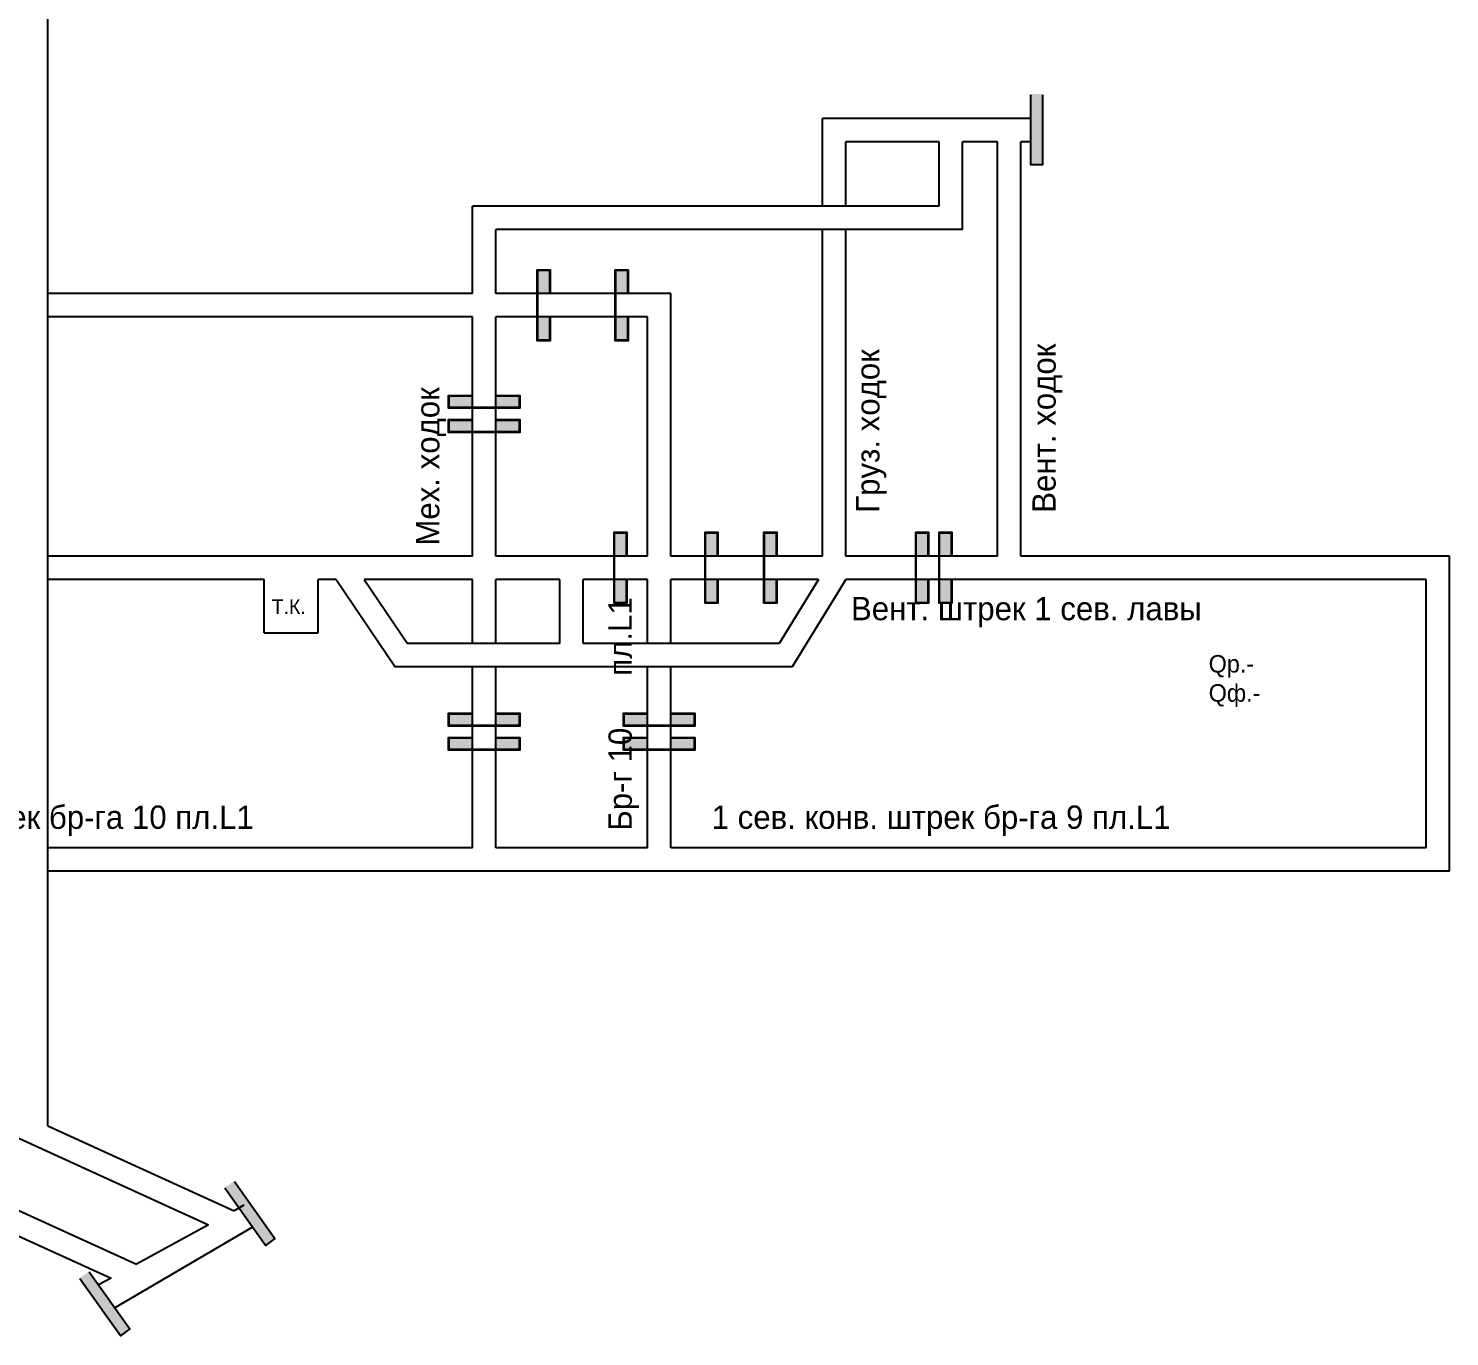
# Model space of a CAD drawing. Header units: millimetres. Extents: x -1405 to 845, y -609 to 518.
# Drawn here: x 330.5 to 574.2, y -112.9 to 111.4 of the extents above; entities that cross this region are included whole.
import ezdxf

# ---------------------------------------------------------------- set-up
doc = ezdxf.new("R2010")
doc.units = ezdxf.units.MM
doc.layers.add('Двери', color=7, linetype='Continuous')
doc.layers.add('Перемычки', color=7, linetype='Continuous')

msp = doc.modelspace()

# ---------------------------------------------------------------- hatches: boundary and pattern name
at = {"layer": 'Двери'}
h = msp.add_hatch(color=256, dxfattribs=at)
h.paths.add_polyline_path([(419.97, 65.89), (419.97, 69.99), (417.77, 69.99), (417.77, 65.89), (417.87, 65.89), (417.87, 69.89), (419.87, 69.89), (419.87, 65.89)])
h.paths.add_polyline_path([(417.87, 61.89), (417.87, 65.89), (417.77, 65.89), (417.77, 61.89)])
h.paths.add_polyline_path([(419.97, 57.79), (419.97, 61.89), (419.87, 61.89), (419.87, 57.89), (417.87, 57.89), (417.87, 61.89), (417.77, 61.89), (417.77, 57.79)])
h = msp.add_hatch(color=3, dxfattribs=at)
h.paths.add_polyline_path([(419.87, 69.89), (417.87, 69.89), (417.87, 65.89), (419.87, 65.89)])
h.paths.add_polyline_path([(417.87, 57.89), (419.87, 57.89), (419.87, 61.89), (417.87, 61.89)])
h = msp.add_hatch(color=256, dxfattribs=at)
h.paths.add_polyline_path([(433.34, 65.89), (433.34, 69.99), (431.14, 69.99), (431.14, 65.89), (431.24, 65.89), (431.24, 69.89), (433.24, 69.89), (433.24, 65.89)])
h.paths.add_polyline_path([(431.24, 61.89), (431.24, 65.89), (431.14, 65.89), (431.14, 61.89)])
h.paths.add_polyline_path([(433.34, 57.79), (433.34, 61.89), (433.24, 61.89), (433.24, 57.89), (431.24, 57.89), (431.24, 61.89), (431.14, 61.89), (431.14, 57.79)])
h = msp.add_hatch(color=3, dxfattribs=at)
h.paths.add_polyline_path([(433.24, 69.89), (431.24, 69.89), (431.24, 65.89), (433.24, 65.89)])
h.paths.add_polyline_path([(431.24, 57.89), (433.24, 57.89), (433.24, 61.89), (431.24, 61.89)])
h = msp.add_hatch(color=256, dxfattribs=at)
h.paths.add_polyline_path([(406.65, 48.44), (402.55, 48.44), (402.55, 46.24), (406.65, 46.24), (406.65, 46.34), (402.65, 46.34), (402.65, 48.34), (406.65, 48.34)])
h.paths.add_polyline_path([(410.65, 46.34), (406.65, 46.34), (406.65, 46.24), (410.65, 46.24)])
h.paths.add_polyline_path([(414.75, 48.44), (410.65, 48.44), (410.65, 48.34), (414.65, 48.34), (414.65, 46.34), (410.65, 46.34), (410.65, 46.24), (414.75, 46.24)])
h = msp.add_hatch(color=3, dxfattribs=at)
h.paths.add_polyline_path([(402.65, 48.34), (402.65, 46.34), (406.65, 46.34), (406.65, 48.34)])
h.paths.add_polyline_path([(414.65, 46.34), (414.65, 48.34), (410.65, 48.34), (410.65, 46.34)])
h = msp.add_hatch(color=256, dxfattribs=at)
h.paths.add_polyline_path([(406.65, 44.28), (402.55, 44.28), (402.55, 42.08), (406.65, 42.08), (406.65, 42.18), (402.65, 42.18), (402.65, 44.18), (406.65, 44.18)])
h.paths.add_polyline_path([(410.65, 42.18), (406.65, 42.18), (406.65, 42.08), (410.65, 42.08)])
h.paths.add_polyline_path([(414.75, 44.28), (410.65, 44.28), (410.65, 44.18), (414.65, 44.18), (414.65, 42.18), (410.65, 42.18), (410.65, 42.08), (414.75, 42.08)])
h = msp.add_hatch(color=3, dxfattribs=at)
h.paths.add_polyline_path([(402.65, 44.18), (402.65, 42.18), (406.65, 42.18), (406.65, 44.18)])
h.paths.add_polyline_path([(414.65, 42.18), (414.65, 44.18), (410.65, 44.18), (410.65, 42.18)])
h = msp.add_hatch(color=256, dxfattribs=at)
h.paths.add_polyline_path([(433.12, 20.89), (433.12, 24.99), (430.92, 24.99), (430.92, 20.89), (431.02, 20.89), (431.02, 24.89), (433.02, 24.89), (433.02, 20.89)])
h.paths.add_polyline_path([(431.02, 16.89), (431.02, 20.89), (430.92, 20.89), (430.92, 16.89)])
h.paths.add_polyline_path([(433.12, 12.79), (433.12, 16.89), (433.02, 16.89), (433.02, 12.89), (431.02, 12.89), (431.02, 16.89), (430.92, 16.89), (430.92, 12.79)])
h = msp.add_hatch(color=3, dxfattribs=at)
h.paths.add_polyline_path([(433.02, 24.89), (431.02, 24.89), (431.02, 20.89), (433.02, 20.89)])
h.paths.add_polyline_path([(431.02, 12.89), (433.02, 12.89), (433.02, 16.89), (431.02, 16.89)])
h = msp.add_hatch(color=256, dxfattribs=at)
h.paths.add_polyline_path([(448.72, 20.89), (448.72, 24.99), (446.52, 24.99), (446.52, 20.89), (446.62, 20.89), (446.62, 24.89), (448.62, 24.89), (448.62, 20.89)])
h.paths.add_polyline_path([(446.62, 16.89), (446.62, 20.89), (446.52, 20.89), (446.52, 16.89)])
h.paths.add_polyline_path([(448.72, 12.79), (448.72, 16.89), (448.62, 16.89), (448.62, 12.89), (446.62, 12.89), (446.62, 16.89), (446.52, 16.89), (446.52, 12.79)])
h = msp.add_hatch(color=3, dxfattribs=at)
h.paths.add_polyline_path([(448.62, 24.89), (446.62, 24.89), (446.62, 20.89), (448.62, 20.89)])
h.paths.add_polyline_path([(446.62, 12.89), (448.62, 12.89), (448.62, 16.89), (446.62, 16.89)])
h = msp.add_hatch(color=256, dxfattribs=at)
h.paths.add_polyline_path([(458.83, 20.89), (458.83, 24.99), (456.63, 24.99), (456.63, 20.89), (456.73, 20.89), (456.73, 24.89), (458.73, 24.89), (458.73, 20.89)])
h.paths.add_polyline_path([(456.73, 16.89), (456.73, 20.89), (456.63, 20.89), (456.63, 16.89)])
h.paths.add_polyline_path([(458.83, 12.79), (458.83, 16.89), (458.73, 16.89), (458.73, 12.89), (456.73, 12.89), (456.73, 16.89), (456.63, 16.89), (456.63, 12.79)])
h = msp.add_hatch(color=3, dxfattribs=at)
h.paths.add_polyline_path([(458.73, 24.89), (456.73, 24.89), (456.73, 20.89), (458.73, 20.89)])
h.paths.add_polyline_path([(456.73, 12.89), (458.73, 12.89), (458.73, 16.89), (456.73, 16.89)])
h = msp.add_hatch(color=256, dxfattribs=at)
h.paths.add_polyline_path([(484.84, 20.89), (484.84, 24.99), (482.64, 24.99), (482.64, 20.89), (482.74, 20.89), (482.74, 24.89), (484.74, 24.89), (484.74, 20.89)])
h.paths.add_polyline_path([(482.74, 16.89), (482.74, 20.89), (482.64, 20.89), (482.64, 16.89)])
h.paths.add_polyline_path([(484.84, 12.79), (484.84, 16.89), (484.74, 16.89), (484.74, 12.89), (482.74, 12.89), (482.74, 16.89), (482.64, 16.89), (482.64, 12.79)])
h = msp.add_hatch(color=3, dxfattribs=at)
h.paths.add_polyline_path([(484.74, 24.89), (482.74, 24.89), (482.74, 20.89), (484.74, 20.89)])
h.paths.add_polyline_path([(482.74, 12.89), (484.74, 12.89), (484.74, 16.89), (482.74, 16.89)])
h = msp.add_hatch(color=256, dxfattribs=at)
h.paths.add_polyline_path([(488.84, 20.89), (488.84, 24.99), (486.64, 24.99), (486.64, 20.89), (486.74, 20.89), (486.74, 24.89), (488.74, 24.89), (488.74, 20.89)])
h.paths.add_polyline_path([(486.74, 16.89), (486.74, 20.89), (486.64, 20.89), (486.64, 16.89)])
h.paths.add_polyline_path([(488.84, 12.79), (488.84, 16.89), (488.74, 16.89), (488.74, 12.89), (486.74, 12.89), (486.74, 16.89), (486.64, 16.89), (486.64, 12.79)])
h = msp.add_hatch(color=3, dxfattribs=at)
h.paths.add_polyline_path([(488.74, 24.89), (486.74, 24.89), (486.74, 20.89), (488.74, 20.89)])
h.paths.add_polyline_path([(486.74, 12.89), (488.74, 12.89), (488.74, 16.89), (486.74, 16.89)])
h = msp.add_hatch(color=256, dxfattribs=at)
h.paths.add_polyline_path([(406.65, -6.05), (402.55, -6.05), (402.55, -8.25), (406.65, -8.25), (406.65, -8.15), (402.65, -8.15), (402.65, -6.15), (406.65, -6.15)])
h.paths.add_polyline_path([(410.65, -8.15), (406.65, -8.15), (406.65, -8.25), (410.65, -8.25)])
h.paths.add_polyline_path([(414.75, -6.05), (410.65, -6.05), (410.65, -6.15), (414.65, -6.15), (414.65, -8.15), (410.65, -8.15), (410.65, -8.25), (414.75, -8.25)])
h = msp.add_hatch(color=3, dxfattribs=at)
h.paths.add_polyline_path([(402.65, -6.15), (402.65, -8.15), (406.65, -8.15), (406.65, -6.15)])
h.paths.add_polyline_path([(414.65, -8.15), (414.65, -6.15), (410.65, -6.15), (410.65, -8.15)])
h = msp.add_hatch(color=256, dxfattribs=at)
h.paths.add_polyline_path([(436.65, -6.05), (432.55, -6.05), (432.55, -8.25), (436.65, -8.25), (436.65, -8.15), (432.65, -8.15), (432.65, -6.15), (436.65, -6.15)])
h.paths.add_polyline_path([(440.65, -8.15), (436.65, -8.15), (436.65, -8.25), (440.65, -8.25)])
h.paths.add_polyline_path([(444.75, -6.05), (440.65, -6.05), (440.65, -6.15), (444.65, -6.15), (444.65, -8.15), (440.65, -8.15), (440.65, -8.25), (444.75, -8.25)])
h = msp.add_hatch(color=3, dxfattribs=at)
h.paths.add_polyline_path([(432.65, -6.15), (432.65, -8.15), (436.65, -8.15), (436.65, -6.15)])
h.paths.add_polyline_path([(444.65, -8.15), (444.65, -6.15), (440.65, -6.15), (440.65, -8.15)])
h = msp.add_hatch(color=256, dxfattribs=at)
h.paths.add_polyline_path([(406.65, -10.2), (402.55, -10.2), (402.55, -12.4), (406.65, -12.4), (406.65, -12.3), (402.65, -12.3), (402.65, -10.3), (406.65, -10.3)])
h.paths.add_polyline_path([(410.65, -12.3), (406.65, -12.3), (406.65, -12.4), (410.65, -12.4)])
h.paths.add_polyline_path([(414.75, -10.2), (410.65, -10.2), (410.65, -10.3), (414.65, -10.3), (414.65, -12.3), (410.65, -12.3), (410.65, -12.4), (414.75, -12.4)])
h = msp.add_hatch(color=3, dxfattribs=at)
h.paths.add_polyline_path([(402.65, -10.3), (402.65, -12.3), (406.65, -12.3), (406.65, -10.3)])
h.paths.add_polyline_path([(414.65, -12.3), (414.65, -10.3), (410.65, -10.3), (410.65, -12.3)])
h = msp.add_hatch(color=256, dxfattribs=at)
h.paths.add_polyline_path([(436.65, -10.2), (432.55, -10.2), (432.55, -12.4), (436.65, -12.4), (436.65, -12.3), (432.65, -12.3), (432.65, -10.3), (436.65, -10.3)])
h.paths.add_polyline_path([(440.65, -12.3), (436.65, -12.3), (436.65, -12.4), (440.65, -12.4)])
h.paths.add_polyline_path([(444.75, -10.2), (440.65, -10.2), (440.65, -10.3), (444.65, -10.3), (444.65, -12.3), (440.65, -12.3), (440.65, -12.4), (444.75, -12.4)])
h = msp.add_hatch(color=3, dxfattribs=at)
h.paths.add_polyline_path([(432.65, -10.3), (432.65, -12.3), (436.65, -12.3), (436.65, -10.3)])
h.paths.add_polyline_path([(444.65, -12.3), (444.65, -10.3), (440.65, -10.3), (440.65, -12.3)])
at = {"layer": 'Перемычки'}
h = msp.add_hatch(color=256, dxfattribs=at)
h.paths.add_polyline_path([(504.48, 87.89), (504.48, 91.99), (504.38, 91.99), (504.38, 87.99), (502.38, 87.99), (502.38, 91.99), (502.28, 91.99), (502.28, 87.89)])
h.paths.add_polyline_path([(504.38, 91.99), (504.48, 91.99), (504.48, 100.09), (502.28, 100.09), (502.28, 91.99), (502.38, 91.99), (502.38, 99.99), (504.38, 99.99)])
h = msp.add_hatch(color=3, dxfattribs=at)
h.paths.add_polyline_path([(502.38, 87.99), (504.38, 87.99), (504.38, 91.99), (502.38, 91.99)])
h.paths.add_polyline_path([(504.38, 95.99), (502.38, 95.99), (502.38, 91.99), (504.38, 91.99)])
h.paths.add_polyline_path([(504.38, 95.99), (504.38, 99.99), (502.38, 99.99), (502.38, 95.99)])
h = msp.add_hatch(color=256, dxfattribs=at)
h.paths.add_polyline_path([(372.93, -96.15), (370.55, -92.81), (370.47, -92.87), (372.79, -96.13), (371.16, -97.29), (368.84, -94.03), (368.76, -94.09), (371.14, -97.43)])
h.paths.add_polyline_path([(370.47, -92.87), (370.55, -92.81), (365.85, -86.21), (364.06, -87.49), (368.76, -94.09), (368.84, -94.03), (364.2, -87.51), (365.83, -86.35)])
h = msp.add_hatch(color=3, dxfattribs=at)
h.paths.add_polyline_path([(371.16, -97.29), (372.79, -96.13), (370.47, -92.87), (368.84, -94.03)])
h.paths.add_polyline_path([(368.15, -89.61), (366.52, -90.77), (368.84, -94.03), (370.47, -92.87)])
h.paths.add_polyline_path([(368.15, -89.61), (365.83, -86.35), (364.2, -87.51), (366.52, -90.77)])
h = msp.add_hatch(color=256, dxfattribs=at)
h.paths.add_polyline_path([(348.06, -111.66), (345.68, -108.32), (345.6, -108.38), (347.92, -111.63), (346.29, -112.79), (343.97, -109.54), (343.89, -109.59), (346.27, -112.93)])
h.paths.add_polyline_path([(345.6, -108.38), (345.68, -108.32), (340.98, -101.72), (339.19, -103), (343.89, -109.59), (343.97, -109.54), (339.33, -103.02), (340.96, -101.86)])
h = msp.add_hatch(color=3, dxfattribs=at)
h.paths.add_polyline_path([(346.29, -112.79), (347.92, -111.63), (345.6, -108.38), (343.97, -109.54)])
h.paths.add_polyline_path([(343.28, -105.12), (341.65, -106.28), (343.97, -109.54), (345.6, -108.38)])
h.paths.add_polyline_path([(343.28, -105.12), (340.96, -101.86), (339.33, -103.02), (341.65, -106.28)])

# ---------------------------------------------------------------- linework, layer by layer
for p, q in [((333.84, -76.78), (333.84, 295.82)), ((500.65, 95.89), (466.65, 95.89)), ((466.65, 80.89), (466.65, 95.89)), ((502.38, 95.89), (500.65, 95.89)), ((486.65, 91.89), (470.65, 91.89)), ((470.65, 80.89), (470.65, 91.89)), ((486.65, 80.89), (486.65, 91.89)), ((496.65, 91.89), (490.65, 91.89)), ((490.65, 76.89), (490.65, 91.89)), ((496.65, 20.89), (496.65, 91.89)), ((500.65, 20.89), (500.65, 91.89)), ((502.38, 91.89), (500.65, 91.89)), ((486.65, 80.89), (406.65, 80.89)), ((406.65, 65.89), (406.65, 80.89)), ((490.65, 76.89), (410.65, 76.89)), ((410.65, 65.89), (410.65, 76.89)), ((466.65, 20.89), (466.65, 76.89)), ((470.65, 20.89), (470.65, 76.89)), ((406.65, 65.89), (333.84, 65.89)), ((440.65, 65.89), (410.65, 65.89)), ((440.65, 20.89), (440.65, 65.89)), ((406.65, 61.89), (333.84, 61.89)), ((406.65, 20.89), (406.65, 61.89)), ((410.65, 20.89), (410.65, 61.89)), ((436.65, 61.89), (410.65, 61.89)), ((436.65, 20.89), (436.65, 61.89)), ((406.65, 20.89), (333.84, 20.89)), ((436.65, 20.89), (410.65, 20.89)), ((466.65, 20.89), (440.65, 20.89)), ((496.65, 20.89), (470.65, 20.89)), ((574.17, 20.89), (500.65, 20.89)), ((574.17, -33.11), (574.17, 20.89)), ((370.91, 16.89), (333.84, 16.89)), ((370.91, 7.71), (370.91, 16.89)), ((383.28, 16.89), (380.19, 16.89)), ((380.19, 7.71), (380.19, 16.89)), ((383.28, 16.89), (393.39, 1.89)), ((388.1, 16.89), (395.52, 5.89)), ((406.65, 16.89), (388.1, 16.89)), ((406.65, 5.89), (406.65, 16.89)), ((410.65, 5.89), (410.65, 16.89)), ((421.65, 16.89), (410.65, 16.89)), ((421.65, 5.89), (421.65, 16.89)), ((436.65, 16.89), (425.65, 16.89)), ((425.65, 5.89), (425.65, 16.89)), ((436.65, 5.89), (436.65, 16.89)), ((465.96, 16.89), (440.65, 16.89)), ((440.65, 5.89), (440.65, 16.89)), ((465.96, 16.89), (459.21, 5.89)), ((470.65, 16.89), (461.45, 1.89)), ((570.17, 16.89), (470.65, 16.89)), ((570.17, -29.11), (570.17, 16.89)), ((370.91, 7.71), (380.19, 7.71)), ((421.65, 5.89), (395.52, 5.89)), ((459.21, 5.89), (425.65, 5.89)), ((461.45, 1.89), (393.39, 1.89)), ((406.65, -29.11), (406.65, 1.89)), ((410.65, -29.11), (410.65, 1.89)), ((436.65, -29.11), (436.65, 1.89)), ((440.65, -29.11), (440.65, 1.89)), ((406.65, -29.11), (333.84, -29.11)), ((436.65, -29.11), (410.65, -29.11)), ((570.17, -29.11), (440.65, -29.11)), ((574.17, -33.11), (333.84, -33.11)), ((289.73, -61.05), (361.4, -93.75)), ((295.61, -76.14), (349.07, -100.53)), ((333.84, -76.78), (365.77, -91.35)), ((292.47, -79.11), (344.68, -102.92)), ((367.45, -90.42), (365.77, -91.35)), ((368.96, -94.2), (345.32, -107.99)), ((361.4, -93.75), (349.05, -100.52)), ((344.68, -102.92), (342.55, -104.09))]:
    msp.add_line(p, q)
at = {"layer": 'Двери'}
for points in [[(419.97, 61.89), (419.97, 57.79), (417.77, 57.79), (417.77, 69.99), (419.97, 69.99), (419.97, 65.89)], [(419.87, 61.89), (419.87, 57.89), (417.87, 57.89), (417.87, 69.89), (419.87, 69.89), (419.87, 65.89)], [(433.34, 61.89), (433.34, 57.79), (431.14, 57.79), (431.14, 69.99), (433.34, 69.99), (433.34, 65.89)], [(433.24, 61.89), (433.24, 57.89), (431.24, 57.89), (431.24, 69.89), (433.24, 69.89), (433.24, 65.89)], [(410.65, 48.44), (414.75, 48.44), (414.75, 46.24), (402.55, 46.24), (402.55, 48.44), (406.65, 48.44)], [(410.65, 48.34), (414.65, 48.34), (414.65, 46.34), (402.65, 46.34), (402.65, 48.34), (406.65, 48.34)], [(410.65, 44.28), (414.75, 44.28), (414.75, 42.08), (402.55, 42.08), (402.55, 44.28), (406.65, 44.28)], [(410.65, 44.18), (414.65, 44.18), (414.65, 42.18), (402.65, 42.18), (402.65, 44.18), (406.65, 44.18)], [(433.12, 16.89), (433.12, 12.79), (430.92, 12.79), (430.92, 24.99), (433.12, 24.99), (433.12, 20.89)], [(433.02, 16.89), (433.02, 12.89), (431.02, 12.89), (431.02, 24.89), (433.02, 24.89), (433.02, 20.89)], [(448.72, 16.89), (448.72, 12.79), (446.52, 12.79), (446.52, 24.99), (448.72, 24.99), (448.72, 20.89)], [(448.62, 16.89), (448.62, 12.89), (446.62, 12.89), (446.62, 24.89), (448.62, 24.89), (448.62, 20.89)], [(458.83, 16.89), (458.83, 12.79), (456.63, 12.79), (456.63, 24.99), (458.83, 24.99), (458.83, 20.89)], [(458.73, 16.89), (458.73, 12.89), (456.73, 12.89), (456.73, 24.89), (458.73, 24.89), (458.73, 20.89)], [(484.84, 16.89), (484.84, 12.79), (482.64, 12.79), (482.64, 24.99), (484.84, 24.99), (484.84, 20.89)], [(484.74, 16.89), (484.74, 12.89), (482.74, 12.89), (482.74, 24.89), (484.74, 24.89), (484.74, 20.89)], [(488.84, 16.89), (488.84, 12.79), (486.64, 12.79), (486.64, 24.99), (488.84, 24.99), (488.84, 20.89)], [(488.74, 16.89), (488.74, 12.89), (486.74, 12.89), (486.74, 24.89), (488.74, 24.89), (488.74, 20.89)], [(410.65, -6.05), (414.75, -6.05), (414.75, -8.25), (402.55, -8.25), (402.55, -6.05), (406.65, -6.05)], [(410.65, -6.15), (414.65, -6.15), (414.65, -8.15), (402.65, -8.15), (402.65, -6.15), (406.65, -6.15)], [(440.65, -6.05), (444.75, -6.05), (444.75, -8.25), (432.55, -8.25), (432.55, -6.05), (436.65, -6.05)], [(440.65, -6.15), (444.65, -6.15), (444.65, -8.15), (432.65, -8.15), (432.65, -6.15), (436.65, -6.15)], [(410.65, -10.2), (414.75, -10.2), (414.75, -12.4), (402.55, -12.4), (402.55, -10.2), (406.65, -10.2)], [(410.65, -10.3), (414.65, -10.3), (414.65, -12.3), (402.65, -12.3), (402.65, -10.3), (406.65, -10.3)], [(440.65, -10.2), (444.75, -10.2), (444.75, -12.4), (432.55, -12.4), (432.55, -10.2), (436.65, -10.2)], [(440.65, -10.3), (444.65, -10.3), (444.65, -12.3), (432.65, -12.3), (432.65, -10.3), (436.65, -10.3)]]:
    msp.add_lwpolyline(points, dxfattribs=at)
at = {"layer": 'Перемычки'}
for points in [[(504.38, 99.99), (504.38, 87.99), (502.38, 87.99), (502.38, 99.99)], [(365.83, -86.35), (372.79, -96.13), (371.16, -97.29), (364.2, -87.51)], [(340.96, -101.86), (347.92, -111.63), (346.29, -112.79), (339.33, -103.02)]]:
    msp.add_lwpolyline(points, dxfattribs=at)

# ---------------------------------------------------------------- texts
for s, p in [('Груз. ходок', (476.43, 28.31)), ('Вент. ходок', (506.64, 28.31)), ('Мех. ходок', (400.97, 22.68)), ('Бр-г 10      пл.L1', (433.97, -26.2))]:
    msp.add_text(s, height=4, rotation=90).set_placement(p)
for s, height, p in [('Т.К.', 2.5, (372.22, 10.97)), ('Вент. штрек 1 сев. лавы ', 4, (471.54, 9.89)), ('Qф.-', 3, (532.87, -4.08)), ('Осн. конв.   штрек бр-га 10 пл.L1', 4, (287.7, -25.88)), ('1 сев. конв. штрек бр-га 9 пл.L1', 4, (447.66, -25.88))]:
    msp.add_text(s, height=height).set_placement(p)
at = {"color": 1}
msp.add_text('Qр.-', height=3, dxfattribs=at).set_placement((532.87, 0.92))

doc.saveas('drawing.dxf')
